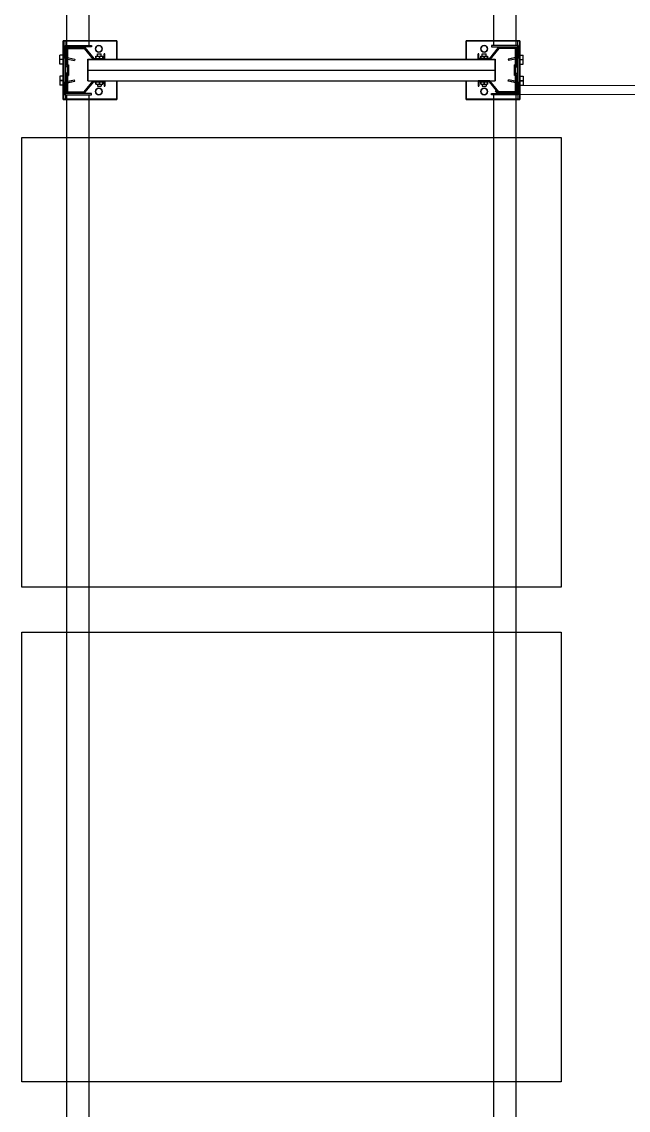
# Model space of a CAD drawing. Header units: metres. Extents: x 0 to 8715937, y -236336 to 216.
# Drawn here: x 163.271 to 164.62, y 58.611 to 61.032 of the extents above; entities that cross this region are included whole.
import ezdxf

# ---------------------------------------------------------------- set-up
doc = ezdxf.new("R2010")
doc.units = ezdxf.units.M
doc.header["$MEASUREMENT"] = 0
for name, color, linetype in [('0-BLOCK-EQUIPAMIENTO', 7, 'Continuous'), ('AAA BAST', 5, 'Continuous'), ('AAA CONECT', 3, 'Continuous'), ('AAA LARG', 1, 'Continuous'), ('AAA PALLETS', 7, 'Continuous')]:
    doc.layers.add(name, color=color, linetype=linetype)

# ---------------------------------------------------------------- blocks, each defined once
blk = doc.blocks.new('1A MODULO SIMPLE')
at = {"layer": 'AAA BAST'}
for points in [[(-2.1307, 1.015), (-2.1307, 1.017), (-2.1407, 1.017), (-2.1407, 1.04), (-2.1167, 1.06), (-2.1167, 1.1), (-2.1567, 1.1), (-2.1567, 1.098), (-2.1767, 1.098), (-2.1767, 1.1), (-2.2167, 1.1), (-2.2167, 1.06), (-2.1927, 1.04), (-2.1927, 1.017), (-2.2027, 1.017), (-2.2027, 1.015), (-2.1907, 1.015), (-2.1907, 1.0409), (-2.2147, 1.0609), (-2.2147, 1.098), (-2.1787, 1.098), (-2.1787, 1.096), (-2.1547, 1.096), (-2.1547, 1.098), (-2.1187, 1.098), (-2.1187, 1.0609), (-2.1427, 1.0409), (-2.1427, 1.015)], [(0.1973, 1.015), (0.1973, 1.017), (0.2073, 1.017), (0.2073, 1.04), (0.1833, 1.06), (0.1833, 1.1), (0.2233, 1.1), (0.2233, 1.098), (0.2433, 1.098), (0.2433, 1.1), (0.2833, 1.1), (0.2833, 1.06), (0.2593, 1.04), (0.2593, 1.017), (0.2693, 1.017), (0.2693, 1.015), (0.2573, 1.015), (0.2573, 1.0409), (0.2813, 1.0609), (0.2813, 1.098), (0.2453, 1.098), (0.2453, 1.096), (0.2213, 1.096), (0.2213, 1.098), (0.1853, 1.098), (0.1853, 1.0609), (0.2093, 1.0409), (0.2093, 1.015)], [(-2.1307, 0.185), (-2.1307, 0.183), (-2.1407, 0.183), (-2.1407, 0.16), (-2.1167, 0.14), (-2.1167, 0.1), (-2.1567, 0.1), (-2.1567, 0.102), (-2.1767, 0.102), (-2.1767, 0.1), (-2.2167, 0.1), (-2.2167, 0.14), (-2.1927, 0.16), (-2.1927, 0.183), (-2.2027, 0.183), (-2.2027, 0.185), (-2.1907, 0.185), (-2.1907, 0.1591), (-2.2147, 0.1391), (-2.2147, 0.102), (-2.1787, 0.102), (-2.1787, 0.104), (-2.1547, 0.104), (-2.1547, 0.102), (-2.1187, 0.102), (-2.1187, 0.1391), (-2.1427, 0.1591), (-2.1427, 0.185)], [(0.1973, 0.185), (0.1973, 0.183), (0.2073, 0.183), (0.2073, 0.16), (0.1833, 0.14), (0.1833, 0.1), (0.2233, 0.1), (0.2233, 0.102), (0.2433, 0.102), (0.2433, 0.1), (0.2833, 0.1), (0.2833, 0.14), (0.2593, 0.16), (0.2593, 0.183), (0.2693, 0.183), (0.2693, 0.185), (0.2573, 0.185), (0.2573, 0.1591), (0.2813, 0.1391), (0.2813, 0.102), (0.2453, 0.102), (0.2453, 0.104), (0.2213, 0.104), (0.2213, 0.102), (0.1853, 0.102), (0.1853, 0.1391), (0.2093, 0.1591), (0.2093, 0.185)]]:
    blk.add_hatch(color=251, dxfattribs=at).paths.add_polyline_path(points)
at = {"layer": 'AAA BAST', "color": 251}
for p, q in [((-2.1802, 1.1152), (-2.2002, 1.1152)), ((-2.2002, 1.1082), (-2.2002, 1.1152)), ((-2.1902, 1.1082), (-2.1902, 1.1152)), ((-2.1802, 1.1082), (-2.1802, 1.1152)), ((-2.1532, 1.1152), (-2.1332, 1.1152)), ((-2.1532, 1.1082), (-2.1532, 1.1152)), ((-2.1432, 1.1082), (-2.1432, 1.1152)), ((-2.1332, 1.1082), (-2.1332, 1.1152)), ((0.2198, 1.1152), (0.1998, 1.1152)), ((0.1998, 1.1082), (0.1998, 1.1152)), ((0.2098, 1.1082), (0.2098, 1.1152)), ((0.2198, 1.1082), (0.2198, 1.1152)), ((0.2468, 1.1152), (0.2668, 1.1152)), ((0.2468, 1.1082), (0.2468, 1.1152)), ((0.2568, 1.1082), (0.2568, 1.1152)), ((0.2668, 1.1082), (0.2668, 1.1152)), ((-2.2167, 1.1082), (-2.2317, 1.1082)), ((-2.2317, 1.1082), (-2.2317, 0.9882)), ((-2.2167, 1.1032), (-2.2317, 1.1032)), ((-2.1167, 1.1082), (-2.2167, 1.1082)), ((-2.2167, 1.1082), (-2.2167, 1.1032)), ((-2.2167, 1.1032), (-2.1167, 1.1032)), ((-2.1767, 1.1), (-2.2167, 1.1)), ((-2.2167, 1.1), (-2.2167, 1.06)), ((-2.2147, 1.098), (-2.2147, 1.0609)), ((-2.1787, 1.098), (-2.2147, 1.098)), ((-2.2067, 1.1), (-2.2067, 1.1032)), ((-2.2067, 1.1032), (-2.1737, 1.1032)), ((-2.1787, 1.098), (-2.1787, 1.096)), ((-2.1547, 1.096), (-2.1787, 1.096)), ((-2.1767, 1.1), (-2.1767, 1.098)), ((-2.1767, 1.1), (-2.1737, 1.1)), ((-2.1567, 1.098), (-2.1767, 1.098)), ((-2.1737, 1.1), (-2.1737, 1.1032)), ((-2.1597, 1.1), (-2.1597, 1.1032)), ((-2.1567, 1.1), (-2.1597, 1.1)), ((-2.1167, 1.1), (-2.1567, 1.1)), ((-2.1567, 1.1), (-2.1567, 1.098)), ((-2.1187, 1.098), (-2.1547, 1.098)), ((-2.1547, 1.098), (-2.1547, 1.096)), ((-2.1267, 1.1), (-2.1267, 1.1032)), ((-2.1187, 1.098), (-2.1187, 1.0609)), ((-2.1167, 1.1032), (-2.1167, 1.1082)), ((-2.1017, 1.1082), (-2.1167, 1.1082)), ((-2.1167, 1.1032), (-2.1017, 1.1032)), ((-2.1167, 1.1), (-2.1167, 1.06)), ((-2.1017, 0.9882), (-2.1017, 1.1082)), ((0.1683, 0.9882), (0.1683, 1.1082)), ((0.1683, 1.1082), (0.1833, 1.1082)), ((0.1833, 1.1032), (0.1683, 1.1032)), ((0.1833, 1.1032), (0.1833, 1.1082)), ((0.1833, 1.1082), (0.2833, 1.1082)), ((0.2833, 1.1032), (0.1833, 1.1032)), ((0.1833, 1.1), (0.2233, 1.1)), ((0.1833, 1.1), (0.1833, 1.06)), ((0.1853, 1.098), (0.1853, 1.0609)), ((0.1853, 1.098), (0.2213, 1.098)), ((0.1933, 1.1), (0.1933, 1.1032)), ((0.2213, 1.098), (0.2213, 1.096)), ((0.2213, 1.096), (0.2453, 1.096)), ((0.2233, 1.1), (0.2233, 1.098)), ((0.2233, 1.1), (0.2263, 1.1)), ((0.2233, 1.098), (0.2433, 1.098)), ((0.2263, 1.1), (0.2263, 1.1032)), ((0.2403, 1.1), (0.2403, 1.1032)), ((0.2733, 1.1032), (0.2403, 1.1032)), ((0.2433, 1.1), (0.2403, 1.1)), ((0.2433, 1.1), (0.2833, 1.1)), ((0.2433, 1.1), (0.2433, 1.098)), ((0.2453, 1.098), (0.2813, 1.098)), ((0.2453, 1.098), (0.2453, 1.096)), ((0.2733, 1.1), (0.2733, 1.1032)), ((0.2813, 1.098), (0.2813, 1.0609)), ((0.2833, 1.1082), (0.2833, 1.1032)), ((0.2833, 1.1082), (0.2983, 1.1082)), ((0.2833, 1.1032), (0.2983, 1.1032)), ((0.2833, 1.1), (0.2833, 1.06)), ((0.2983, 1.1082), (0.2983, 0.9882)), ((-2.2167, 1.06), (-2.1927, 1.04)), ((-2.2147, 1.0609), (-2.1907, 1.0409)), ((-2.1907, 1.053), (-2.1667, 1.053)), ((-2.1907, 0.147), (-2.1907, 1.053)), ((-2.1907, 1.0409), (-2.1907, 1.015)), ((-2.1667, 1.053), (-2.1427, 1.053)), ((-2.1667, 0.147), (-2.1667, 1.053)), ((-2.1187, 1.0609), (-2.1427, 1.0409)), ((-2.1427, 0.147), (-2.1427, 1.053)), ((-2.1427, 1.0409), (-2.1427, 1.015)), ((-2.1167, 1.06), (-2.1407, 1.04)), ((0.1833, 1.06), (0.2073, 1.04)), ((0.1853, 1.0609), (0.2093, 1.0409)), ((0.2333, 1.053), (0.2093, 1.053)), ((0.2093, 0.147), (0.2093, 1.053)), ((0.2093, 1.0409), (0.2093, 1.015)), ((0.2573, 1.053), (0.2333, 1.053)), ((0.2333, 0.147), (0.2333, 1.053)), ((0.2813, 1.0609), (0.2573, 1.0409)), ((0.2573, 0.147), (0.2573, 1.053)), ((0.2573, 1.0409), (0.2573, 1.015)), ((0.2833, 1.06), (0.2593, 1.04)), ((-2.1927, 1.017), (-2.2027, 1.017)), ((-2.2027, 1.017), (-2.2027, 1.015)), ((-2.1927, 1.036), (-2.1977, 1.036)), ((-2.1977, 1.021), (-2.1977, 1.036)), ((-2.1927, 1.0285), (-2.1977, 1.0285)), ((-2.1927, 1.021), (-2.1977, 1.021)), ((-2.1927, 1.04), (-2.1927, 1.017)), ((-2.1407, 1.04), (-2.1407, 1.017)), ((-2.1357, 1.036), (-2.1407, 1.036)), ((-2.1407, 1.021), (-2.1407, 1.036)), ((-2.1357, 1.0285), (-2.1407, 1.0285)), ((-2.1357, 1.021), (-2.1407, 1.021)), ((-2.1407, 1.017), (-2.1307, 1.017)), ((-2.1357, 1.021), (-2.1357, 1.036)), ((-2.1357, 1.0328), (-2.1307, 1.0328)), ((-2.1357, 1.0243), (-2.1307, 1.0243)), ((-2.1307, 1.0243), (-2.1307, 1.0328)), ((-2.1307, 1.015), (-2.1307, 1.017)), ((0.2023, 1.0328), (0.1973, 1.0328)), ((0.1973, 1.0243), (0.1973, 1.0328)), ((0.2023, 1.0243), (0.1973, 1.0243)), ((0.2073, 1.017), (0.1973, 1.017)), ((0.1973, 1.015), (0.1973, 1.017)), ((0.2023, 1.036), (0.2073, 1.036)), ((0.2023, 1.021), (0.2023, 1.036)), ((0.2023, 1.0285), (0.2073, 1.0285)), ((0.2023, 1.021), (0.2073, 1.021)), ((0.2073, 1.04), (0.2073, 1.017)), ((0.2073, 1.021), (0.2073, 1.036)), ((0.2593, 1.04), (0.2593, 1.017)), ((0.2593, 1.036), (0.2643, 1.036)), ((0.2593, 1.0285), (0.2643, 1.0285)), ((0.2593, 1.021), (0.2643, 1.021)), ((0.2593, 1.017), (0.2693, 1.017)), ((0.2643, 1.021), (0.2643, 1.036)), ((0.2693, 1.017), (0.2693, 1.015)), ((-2.1907, 1.015), (-2.2027, 1.015)), ((-2.1427, 1.015), (-2.1307, 1.015)), ((0.2093, 1.015), (0.1973, 1.015)), ((0.2573, 1.015), (0.2693, 1.015)), ((-2.2317, 0.9882), (-2.1907, 0.9882)), ((-2.1427, 0.9882), (-2.1017, 0.9882)), ((0.2093, 0.9882), (0.1683, 0.9882)), ((0.2983, 0.9882), (0.2573, 0.9882)), ((-2.2317, 0.0918), (-2.2317, 0.2118)), ((-2.2317, 0.2118), (-2.1907, 0.2118)), ((-2.1427, 0.2118), (-2.1017, 0.2118)), ((-2.1017, 0.2118), (-2.1017, 0.0918)), ((0.2093, 0.2118), (0.1683, 0.2118)), ((0.1683, 0.2118), (0.1683, 0.0918)), ((0.2983, 0.2118), (0.2573, 0.2118)), ((0.2983, 0.0918), (0.2983, 0.2118)), ((-2.1907, 0.185), (-2.2027, 0.185)), ((-2.2027, 0.183), (-2.2027, 0.185)), ((-2.1927, 0.183), (-2.2027, 0.183)), ((-2.1927, 0.1801), (-2.1977, 0.1801)), ((-2.1977, 0.1651), (-2.1977, 0.1801)), ((-2.1927, 0.1726), (-2.1977, 0.1726)), ((-2.1927, 0.16), (-2.1927, 0.183)), ((-2.1907, 0.1591), (-2.1907, 0.185)), ((-2.1427, 0.1591), (-2.1427, 0.185)), ((-2.1427, 0.185), (-2.1307, 0.185)), ((-2.1407, 0.16), (-2.1407, 0.183)), ((-2.1407, 0.183), (-2.1307, 0.183)), ((-2.1357, 0.1801), (-2.1407, 0.1801)), ((-2.1407, 0.1651), (-2.1407, 0.1801)), ((-2.1357, 0.1726), (-2.1407, 0.1726)), ((-2.1357, 0.1651), (-2.1357, 0.1801)), ((-2.1357, 0.1768), (-2.1307, 0.1768)), ((-2.1307, 0.185), (-2.1307, 0.183)), ((-2.1307, 0.1683), (-2.1307, 0.1768)), ((0.2093, 0.185), (0.1973, 0.185)), ((0.1973, 0.185), (0.1973, 0.183)), ((0.2073, 0.183), (0.1973, 0.183)), ((0.2023, 0.1768), (0.1973, 0.1768)), ((0.1973, 0.1683), (0.1973, 0.1768)), ((0.2023, 0.1801), (0.2073, 0.1801)), ((0.2023, 0.1651), (0.2023, 0.1801)), ((0.2023, 0.1726), (0.2073, 0.1726)), ((0.2073, 0.16), (0.2073, 0.183)), ((0.2073, 0.1651), (0.2073, 0.1801)), ((0.2093, 0.1591), (0.2093, 0.185)), ((0.2573, 0.1591), (0.2573, 0.185)), ((0.2573, 0.185), (0.2693, 0.185)), ((0.2593, 0.16), (0.2593, 0.183)), ((0.2593, 0.183), (0.2693, 0.183)), ((0.2593, 0.1801), (0.2643, 0.1801)), ((0.2593, 0.1726), (0.2643, 0.1726)), ((0.2643, 0.1651), (0.2643, 0.1801)), ((0.2693, 0.183), (0.2693, 0.185)), ((-2.2167, 0.14), (-2.1927, 0.16)), ((-2.2147, 0.1391), (-2.1907, 0.1591)), ((-2.1927, 0.1651), (-2.1977, 0.1651)), ((-2.1907, 0.147), (-2.1667, 0.147)), ((-2.1667, 0.147), (-2.1427, 0.147)), ((-2.1187, 0.1391), (-2.1427, 0.1591)), ((-2.1357, 0.1651), (-2.1407, 0.1651)), ((-2.1167, 0.14), (-2.1407, 0.16)), ((-2.1357, 0.1683), (-2.1307, 0.1683)), ((0.1833, 0.14), (0.2073, 0.16)), ((0.1853, 0.1391), (0.2093, 0.1591)), ((0.2023, 0.1683), (0.1973, 0.1683)), ((0.2023, 0.1651), (0.2073, 0.1651)), ((0.2333, 0.147), (0.2093, 0.147)), ((0.2573, 0.147), (0.2333, 0.147)), ((0.2813, 0.1391), (0.2573, 0.1591)), ((0.2593, 0.1651), (0.2643, 0.1651)), ((0.2833, 0.14), (0.2593, 0.16)), ((-2.2167, 0.1), (-2.2167, 0.14)), ((-2.2147, 0.102), (-2.2147, 0.1391)), ((-2.1187, 0.102), (-2.1187, 0.1391)), ((-2.1167, 0.1), (-2.1167, 0.14)), ((0.1833, 0.1), (0.1833, 0.14)), ((0.1853, 0.102), (0.1853, 0.1391)), ((0.2813, 0.102), (0.2813, 0.1391)), ((0.2833, 0.1), (0.2833, 0.14)), ((-2.1767, 0.1), (-2.2167, 0.1)), ((-2.1787, 0.102), (-2.2147, 0.102)), ((-2.2067, 0.1), (-2.2067, 0.0968)), ((-2.1787, 0.102), (-2.1787, 0.104)), ((-2.1547, 0.104), (-2.1787, 0.104)), ((-2.1567, 0.102), (-2.1767, 0.102)), ((-2.1767, 0.1), (-2.1767, 0.102)), ((-2.1767, 0.1), (-2.1737, 0.1)), ((-2.1737, 0.1), (-2.1737, 0.0968)), ((-2.1597, 0.1), (-2.1597, 0.0968)), ((-2.1567, 0.1), (-2.1597, 0.1)), ((-2.1567, 0.1), (-2.1567, 0.102)), ((-2.1167, 0.1), (-2.1567, 0.1)), ((-2.1547, 0.102), (-2.1547, 0.104)), ((-2.1187, 0.102), (-2.1547, 0.102)), ((-2.1267, 0.1), (-2.1267, 0.0968)), ((0.1833, 0.1), (0.2233, 0.1)), ((0.1853, 0.102), (0.2213, 0.102)), ((0.1933, 0.1), (0.1933, 0.0968)), ((0.2213, 0.102), (0.2213, 0.104)), ((0.2213, 0.104), (0.2453, 0.104)), ((0.2233, 0.102), (0.2433, 0.102)), ((0.2233, 0.1), (0.2233, 0.102)), ((0.2233, 0.1), (0.2263, 0.1)), ((0.2263, 0.1), (0.2263, 0.0968)), ((0.2403, 0.1), (0.2403, 0.0968)), ((0.2433, 0.1), (0.2403, 0.1)), ((0.2433, 0.1), (0.2433, 0.102)), ((0.2433, 0.1), (0.2833, 0.1)), ((0.2453, 0.102), (0.2453, 0.104)), ((0.2453, 0.102), (0.2813, 0.102)), ((0.2733, 0.1), (0.2733, 0.0968)), ((-2.2167, 0.0968), (-2.2317, 0.0968)), ((-2.2167, 0.0918), (-2.2317, 0.0918)), ((-2.2167, 0.0968), (-2.1167, 0.0968)), ((-2.2167, 0.0918), (-2.2167, 0.0968)), ((-2.1167, 0.0918), (-2.2167, 0.0918)), ((-2.2067, 0.0968), (-2.1737, 0.0968)), ((-2.2002, 0.0918), (-2.2002, 0.0848)), ((-2.1802, 0.0848), (-2.2002, 0.0848)), ((-2.1902, 0.0918), (-2.1902, 0.0848)), ((-2.1802, 0.0918), (-2.1802, 0.0848)), ((-2.1532, 0.0918), (-2.1532, 0.0848)), ((-2.1532, 0.0848), (-2.1332, 0.0848)), ((-2.1432, 0.0918), (-2.1432, 0.0848)), ((-2.1332, 0.0918), (-2.1332, 0.0848)), ((-2.1167, 0.0968), (-2.1167, 0.0918)), ((-2.1167, 0.0968), (-2.1017, 0.0968)), ((-2.1017, 0.0918), (-2.1167, 0.0918)), ((0.1833, 0.0968), (0.1683, 0.0968)), ((0.1683, 0.0918), (0.1833, 0.0918)), ((0.2833, 0.0968), (0.1833, 0.0968)), ((0.1833, 0.0968), (0.1833, 0.0918)), ((0.1833, 0.0918), (0.2833, 0.0918)), ((0.1998, 0.0918), (0.1998, 0.0848)), ((0.2198, 0.0848), (0.1998, 0.0848)), ((0.2098, 0.0918), (0.2098, 0.0848)), ((0.2198, 0.0918), (0.2198, 0.0848)), ((0.2733, 0.0968), (0.2403, 0.0968)), ((0.2468, 0.0918), (0.2468, 0.0848)), ((0.2468, 0.0848), (0.2668, 0.0848)), ((0.2568, 0.0918), (0.2568, 0.0848)), ((0.2668, 0.0918), (0.2668, 0.0848)), ((0.2833, 0.0918), (0.2833, 0.0968)), ((0.2833, 0.0968), (0.2983, 0.0968)), ((0.2833, 0.0918), (0.2983, 0.0918))]:
    blk.add_line(p, q, dxfattribs=at)
for centre in [(-2.2141, 1.0285), (-2.1192, 1.0285), (0.1859, 1.0285), (0.2808, 1.0285), (-2.2141, 0.1715), (-2.1192, 0.1715), (0.1859, 0.1715), (0.2808, 0.1715)]:
    blk.add_circle(centre, 0.0075, dxfattribs=at)
at = {"layer": 'AAA LARG', "color": 251}
for p, q in [((-2.1407, 1.105), (-2.1454, 1.0829)), ((-2.1381, 1.1018), (-2.1422, 1.0822)), ((-2.1407, 1.105), (-2.1117, 1.105)), ((-2.1149, 1.1018), (-2.1381, 1.1018)), ((-2.1149, 1.045), (-2.1149, 1.1018)), ((-2.1117, 1.105), (-2.1117, 1.045)), ((-2.1117, 1.1), (0.1783, 1.1)), ((0.2073, 1.105), (0.1783, 1.105)), ((0.1783, 1.105), (0.1783, 1.045)), ((0.1815, 1.045), (0.1815, 1.1018)), ((0.1815, 1.1018), (0.2047, 1.1018)), ((0.2047, 1.1018), (0.2089, 1.0822)), ((0.2073, 1.105), (0.212, 1.0829)), ((-2.1422, 1.0822), (-2.1454, 1.0829)), ((0.2089, 1.0822), (0.212, 1.0829)), ((-2.1117, 1.045), (-2.1149, 1.045)), ((-2.1117, 1.05), (0.1783, 1.05)), ((0.1783, 1.045), (0.1815, 1.045)), ((-2.1117, 0.155), (-2.1149, 0.155)), ((-2.1149, 0.155), (-2.1149, 0.0982)), ((-2.1117, 0.095), (-2.1117, 0.155)), ((-2.1117, 0.15), (0.1783, 0.15)), ((0.1783, 0.095), (0.1783, 0.155)), ((0.1783, 0.155), (0.1815, 0.155)), ((0.1815, 0.155), (0.1815, 0.0982)), ((-2.1422, 0.1178), (-2.1454, 0.1171)), ((-2.1407, 0.095), (-2.1454, 0.1171)), ((-2.1381, 0.0982), (-2.1422, 0.1178)), ((-2.1149, 0.0982), (-2.1381, 0.0982)), ((-2.1117, 0.1), (0.1783, 0.1)), ((0.1815, 0.0982), (0.2047, 0.0982)), ((0.2047, 0.0982), (0.2089, 0.1178)), ((0.2073, 0.095), (0.212, 0.1171)), ((0.2089, 0.1178), (0.212, 0.1171)), ((-2.1407, 0.095), (-2.1117, 0.095)), ((0.2073, 0.095), (0.1783, 0.095))]:
    blk.add_line(p, q, dxfattribs=at)
at = {"layer": 'AAA PALLETS', "color": 251, "ltscale": 0.21}
for p, q in [((-1.0167, 1.2), (-2.0167, 1.2)), ((-2.0167, 1.2), (-2.0167, 0)), ((-1.0167, 0), (-1.0167, 1.2)), ((0.0833, 1.2), (-0.9167, 1.2)), ((-0.9167, 1.2), (-0.9167, 0)), ((0.0833, 0), (0.0833, 1.2)), ((-2.0167, 0), (-1.0167, 0)), ((-0.9167, 0), (0.0833, 0))]:
    blk.add_line(p, q, dxfattribs=at)
blk = doc.blocks.new('1A MODULO D FTE COL')
at = {"layer": 'AAA CONECT', "color": 251, "lineweight": 5}
for p, q in [((-2.2207, 0.59), (-2.2207, -0.0409)), ((0.1793, 0.59), (0.1793, -0.0409)), ((-2.2007, 0.5434), (-2.2007, 0.0066)), ((0.1993, 0.5434), (0.1993, 0.0066)), ((-2.2187, 0.0016), (-2.2187, -0.04)), ((-2.2187, 0.0016), (-2.2057, 0.0016)), ((-2.2007, 0.0066), (-2.2057, 0.0016)), ((0.1813, 0.0016), (0.1813, -0.04)), ((0.1813, 0.0016), (0.1943, 0.0016)), ((0.1993, 0.0066), (0.1943, 0.0016)), ((-2.213, -0.0473), (-2.2207, -0.0409)), ((-2.2117, -0.0458), (-2.2187, -0.04)), ((-2.213, -0.0473), (-2.2117, -0.0458)), ((0.187, -0.0473), (0.1793, -0.0409)), ((0.1883, -0.0458), (0.1813, -0.04)), ((0.187, -0.0473), (0.1883, -0.0458))]:
    blk.add_line(p, q, dxfattribs=at)
at = {"layer": 'AAA BAST', "color": 251, "lineweight": 5}
blk.add_blockref('1A MODULO SIMPLE', (0, -1.1), dxfattribs=at)
blk = doc.blocks.new('DPM-EQUIPAMIENTO')
at = {"layer": 'AAA BAST', "xscale": -1, "rotation": 270}
for p in [(76.6514, 63.0909), (76.6514, 60.6909)]:
    blk.add_blockref('1A MODULO D FTE COL', p, dxfattribs=at)

msp = doc.modelspace()

# ---------------------------------------------------------------- hatches: boundary and pattern name
at = {"layer": 'AAA BAST'}
for points in [[(163.4564, 60.8883), (163.4544, 60.8883), (163.4544, 60.8983), (163.4314, 60.8983), (163.4114, 60.8743), (163.3714, 60.8743), (163.3714, 60.9143), (163.3734, 60.9143), (163.3734, 60.9343), (163.3714, 60.9343), (163.3714, 60.9743), (163.4114, 60.9743), (163.4314, 60.9503), (163.4544, 60.9503), (163.4544, 60.9603), (163.4564, 60.9603), (163.4564, 60.9483), (163.4305, 60.9483), (163.4105, 60.9723), (163.3734, 60.9723), (163.3734, 60.9363), (163.3754, 60.9363), (163.3754, 60.9123), (163.3734, 60.9123), (163.3734, 60.8763), (163.4105, 60.8763), (163.4305, 60.9003), (163.4564, 60.9003)], [(163.4564, 60.9603), (163.4544, 60.9603), (163.4544, 60.9503), (163.4314, 60.9503), (163.4114, 60.9743), (163.3714, 60.9743), (163.3714, 60.9343), (163.3734, 60.9343), (163.3734, 60.9143), (163.3714, 60.9143), (163.3714, 60.8743), (163.4114, 60.8743), (163.4314, 60.8983), (163.4544, 60.8983), (163.4544, 60.8883), (163.4564, 60.8883), (163.4564, 60.9003), (163.4305, 60.9003), (163.4105, 60.8763), (163.3734, 60.8763), (163.3734, 60.9123), (163.3754, 60.9123), (163.3754, 60.9363), (163.3734, 60.9363), (163.3734, 60.9723), (163.4105, 60.9723), (163.4305, 60.9483), (163.4564, 60.9483)], [(164.2864, 60.8883), (164.2884, 60.8883), (164.2884, 60.8983), (164.3114, 60.8983), (164.3314, 60.8743), (164.3714, 60.8743), (164.3714, 60.9143), (164.3694, 60.9143), (164.3694, 60.9343), (164.3714, 60.9343), (164.3714, 60.9743), (164.3314, 60.9743), (164.3114, 60.9503), (164.2884, 60.9503), (164.2884, 60.9603), (164.2864, 60.9603), (164.2864, 60.9483), (164.3124, 60.9483), (164.3324, 60.9723), (164.3694, 60.9723), (164.3694, 60.9363), (164.3674, 60.9363), (164.3674, 60.9123), (164.3694, 60.9123), (164.3694, 60.8763), (164.3324, 60.8763), (164.3124, 60.9003), (164.2864, 60.9003)], [(164.2864, 60.9603), (164.2884, 60.9603), (164.2884, 60.9503), (164.3114, 60.9503), (164.3314, 60.9743), (164.3714, 60.9743), (164.3714, 60.9343), (164.3694, 60.9343), (164.3694, 60.9143), (164.3714, 60.9143), (164.3714, 60.8743), (164.3314, 60.8743), (164.3114, 60.8983), (164.2884, 60.8983), (164.2884, 60.8883), (164.2864, 60.8883), (164.2864, 60.9003), (164.3124, 60.9003), (164.3324, 60.8763), (164.3694, 60.8763), (164.3694, 60.9123), (164.3674, 60.9123), (164.3674, 60.9363), (164.3694, 60.9363), (164.3694, 60.9723), (164.3324, 60.9723), (164.3124, 60.9483), (164.2864, 60.9483)]]:
    msp.add_hatch(color=251, dxfattribs=at).paths.add_polyline_path(points)

# ---------------------------------------------------------------- linework, layer by layer
at = {"layer": 'AAA BAST', "color": 251}
for p, q in [((163.3632, 60.9743), (163.3632, 60.9893)), ((163.3632, 60.9893), (163.4832, 60.9893)), ((163.4832, 60.9893), (163.3632, 60.9893)), ((163.3632, 60.9893), (163.3632, 60.9743)), ((163.3632, 60.8743), (163.3632, 60.9743)), ((163.3632, 60.9743), (163.3682, 60.9743)), ((163.3682, 60.9743), (163.3632, 60.9743)), ((163.3632, 60.9743), (163.3632, 60.8743)), ((163.3682, 60.9743), (163.3682, 60.9893)), ((163.3682, 60.9743), (163.3682, 60.9893)), ((163.3682, 60.9743), (163.3682, 60.8743)), ((163.3682, 60.8743), (163.3682, 60.9743)), ((163.3714, 60.9343), (163.3714, 60.9743)), ((163.3714, 60.9743), (163.4114, 60.9743)), ((163.3714, 60.9743), (163.3714, 60.9343)), ((163.3714, 60.9743), (163.4114, 60.9743)), ((163.3734, 60.9723), (163.4105, 60.9723)), ((163.3734, 60.9363), (163.3734, 60.9723)), ((163.3734, 60.9723), (163.4105, 60.9723)), ((163.3734, 60.9723), (163.3734, 60.9363)), ((163.4105, 60.9723), (163.4305, 60.9483)), ((163.4105, 60.9723), (163.4305, 60.9483)), ((163.4114, 60.9743), (163.4314, 60.9503)), ((163.4114, 60.9743), (163.4314, 60.9503)), ((163.4832, 60.9893), (163.4832, 60.9483)), ((163.4832, 60.9483), (163.4832, 60.9893)), ((164.3796, 60.9893), (164.2596, 60.9893)), ((164.2596, 60.9893), (164.2596, 60.9483)), ((164.2596, 60.9483), (164.2596, 60.9893)), ((164.2596, 60.9893), (164.3796, 60.9893)), ((164.3314, 60.9743), (164.3114, 60.9503)), ((164.3314, 60.9743), (164.3114, 60.9503)), ((164.3324, 60.9723), (164.3124, 60.9483)), ((164.3324, 60.9723), (164.3124, 60.9483)), ((164.3714, 60.9743), (164.3314, 60.9743)), ((164.3714, 60.9743), (164.3314, 60.9743)), ((164.3694, 60.9723), (164.3324, 60.9723)), ((164.3694, 60.9723), (164.3324, 60.9723)), ((164.3694, 60.9363), (164.3694, 60.9723)), ((164.3694, 60.9723), (164.3694, 60.9363)), ((164.3714, 60.9343), (164.3714, 60.9743)), ((164.3714, 60.9743), (164.3714, 60.9343)), ((164.3746, 60.9743), (164.3746, 60.9893)), ((164.3746, 60.9743), (164.3746, 60.9893)), ((164.3746, 60.9743), (164.3746, 60.8743)), ((164.3796, 60.9743), (164.3746, 60.9743)), ((164.3746, 60.8743), (164.3746, 60.9743)), ((164.3746, 60.9743), (164.3796, 60.9743)), ((164.3796, 60.9743), (164.3796, 60.9893)), ((164.3796, 60.9893), (164.3796, 60.9743)), ((164.3796, 60.8743), (164.3796, 60.9743)), ((164.3796, 60.9743), (164.3796, 60.8743)), ((163.3562, 60.9378), (163.3562, 60.9578)), ((163.3632, 60.9578), (163.3562, 60.9578)), ((163.3562, 60.9378), (163.3562, 60.9578)), ((163.3632, 60.9578), (163.3562, 60.9578)), ((163.3714, 60.9643), (163.3682, 60.9643)), ((163.3682, 60.9643), (163.3682, 60.9313)), ((163.3714, 60.9643), (163.3682, 60.9643)), ((163.4185, 60.9483), (163.4185, 60.9243)), ((163.4185, 60.9483), (164.3244, 60.9483)), ((163.4185, 60.9243), (163.4185, 60.9483)), ((163.4185, 60.9483), (164.3244, 60.9483)), ((163.4305, 60.9483), (163.4564, 60.9483)), ((163.4305, 60.9483), (163.4564, 60.9483)), ((163.4314, 60.9503), (163.4544, 60.9503)), ((163.4314, 60.9503), (163.4544, 60.9503)), ((163.4365, 60.9503), (163.4365, 60.9553)), ((163.4365, 60.9553), (163.4515, 60.9553)), ((163.4365, 60.9553), (163.4365, 60.9503)), ((163.4365, 60.9553), (163.4515, 60.9553)), ((163.4365, 60.9503), (163.4515, 60.9503)), ((163.4397, 60.9553), (163.4397, 60.9603)), ((163.4397, 60.9603), (163.4482, 60.9603)), ((163.444, 60.9503), (163.444, 60.9553)), ((163.444, 60.9553), (163.444, 60.9503)), ((163.4482, 60.9553), (163.4482, 60.9603)), ((163.4515, 60.9503), (163.4515, 60.9553)), ((163.4515, 60.9553), (163.4515, 60.9503)), ((163.4544, 60.9503), (163.4544, 60.9603)), ((163.4544, 60.9603), (163.4564, 60.9603)), ((163.4544, 60.9503), (163.4544, 60.9603)), ((163.4564, 60.9603), (163.4544, 60.9603)), ((163.4564, 60.9483), (163.4564, 60.9603)), ((163.4564, 60.9483), (163.4564, 60.9603)), ((164.2864, 60.9483), (164.2864, 60.9603)), ((164.2884, 60.9603), (164.2864, 60.9603)), ((164.2864, 60.9483), (164.2864, 60.9603)), ((164.2864, 60.9603), (164.2884, 60.9603)), ((164.3124, 60.9483), (164.2864, 60.9483)), ((164.3124, 60.9483), (164.2864, 60.9483)), ((164.2884, 60.9503), (164.2884, 60.9603)), ((164.2884, 60.9503), (164.2884, 60.9603)), ((164.3114, 60.9503), (164.2884, 60.9503)), ((164.3114, 60.9503), (164.2884, 60.9503)), ((164.2924, 60.9503), (164.2924, 60.9553)), ((164.2924, 60.9553), (164.3074, 60.9553)), ((164.2924, 60.9553), (164.2924, 60.9503)), ((164.2924, 60.9553), (164.3074, 60.9553)), ((164.2924, 60.9503), (164.3074, 60.9503)), ((164.2957, 60.9553), (164.2957, 60.9603)), ((164.2957, 60.9603), (164.3042, 60.9603)), ((164.2999, 60.9503), (164.2999, 60.9553)), ((164.2999, 60.9553), (164.2999, 60.9503)), ((164.3042, 60.9553), (164.3042, 60.9603)), ((164.3074, 60.9503), (164.3074, 60.9553)), ((164.3074, 60.9553), (164.3074, 60.9503)), ((164.3244, 60.9483), (164.3244, 60.9243)), ((164.3244, 60.9243), (164.3244, 60.9483)), ((164.3714, 60.9643), (164.3746, 60.9643)), ((164.3714, 60.9643), (164.3746, 60.9643)), ((164.3746, 60.9643), (164.3746, 60.9313)), ((164.3796, 60.9578), (164.3866, 60.9578)), ((164.3796, 60.9578), (164.3866, 60.9578)), ((164.3866, 60.9378), (164.3866, 60.9578)), ((164.3866, 60.9378), (164.3866, 60.9578)), ((163.3632, 60.9478), (163.3562, 60.9478)), ((163.3632, 60.9478), (163.3562, 60.9478)), ((163.3632, 60.9378), (163.3562, 60.9378)), ((163.3632, 60.9378), (163.3562, 60.9378)), ((163.3714, 60.9313), (163.3682, 60.9313)), ((163.3714, 60.9313), (163.3682, 60.9313)), ((163.3714, 60.9343), (163.3734, 60.9343)), ((163.3714, 60.9343), (163.3714, 60.9313)), ((163.3714, 60.9343), (163.3734, 60.9343)), ((163.3714, 60.9343), (163.3714, 60.9313)), ((163.3734, 60.9363), (163.3754, 60.9363)), ((163.3734, 60.9363), (163.3754, 60.9363)), ((163.3734, 60.9143), (163.3734, 60.9343)), ((163.3734, 60.9343), (163.3734, 60.9143)), ((163.3754, 60.9123), (163.3754, 60.9363)), ((163.3754, 60.9363), (163.3754, 60.9123)), ((163.4185, 60.9243), (163.4185, 60.9003)), ((163.4185, 60.9243), (164.3244, 60.9243)), ((163.4185, 60.9003), (163.4185, 60.9243)), ((163.4185, 60.9243), (164.3244, 60.9243)), ((164.3244, 60.9243), (164.3244, 60.9003)), ((164.3244, 60.9003), (164.3244, 60.9243)), ((164.3694, 60.9363), (164.3674, 60.9363)), ((164.3674, 60.9123), (164.3674, 60.9363)), ((164.3694, 60.9363), (164.3674, 60.9363)), ((164.3674, 60.9363), (164.3674, 60.9123)), ((164.3694, 60.9143), (164.3694, 60.9343)), ((164.3714, 60.9343), (164.3694, 60.9343)), ((164.3694, 60.9343), (164.3694, 60.9143)), ((164.3714, 60.9343), (164.3694, 60.9343)), ((164.3714, 60.9343), (164.3714, 60.9313)), ((164.3714, 60.9343), (164.3714, 60.9313)), ((164.3714, 60.9313), (164.3746, 60.9313)), ((164.3714, 60.9313), (164.3746, 60.9313)), ((164.3796, 60.9478), (164.3866, 60.9478)), ((164.3796, 60.9478), (164.3866, 60.9478)), ((164.3796, 60.9378), (164.3866, 60.9378)), ((164.3796, 60.9378), (164.3866, 60.9378)), ((163.3562, 60.9108), (163.3562, 60.8908)), ((163.3632, 60.9108), (163.3562, 60.9108)), ((163.3562, 60.9108), (163.3562, 60.8908)), ((163.3632, 60.9108), (163.3562, 60.9108)), ((163.3632, 60.9008), (163.3562, 60.9008)), ((163.3632, 60.9008), (163.3562, 60.9008)), ((163.3714, 60.9173), (163.3682, 60.9173)), ((163.3714, 60.9173), (163.3682, 60.9173)), ((163.3682, 60.8843), (163.3682, 60.9173)), ((163.3714, 60.9143), (163.3714, 60.9173)), ((163.3714, 60.9143), (163.3714, 60.9173)), ((163.3714, 60.8743), (163.3714, 60.9143)), ((163.3714, 60.9143), (163.3734, 60.9143)), ((163.3714, 60.9143), (163.3714, 60.8743)), ((163.3714, 60.9143), (163.3734, 60.9143)), ((163.3734, 60.8763), (163.3734, 60.9123)), ((163.3734, 60.9123), (163.3754, 60.9123)), ((163.3734, 60.9123), (163.3734, 60.8763)), ((163.3734, 60.9123), (163.3754, 60.9123)), ((163.4105, 60.8763), (163.4305, 60.9003)), ((163.4105, 60.8763), (163.4305, 60.9003)), ((163.4185, 60.9003), (164.3244, 60.9003)), ((163.4185, 60.9003), (164.3244, 60.9003)), ((163.4305, 60.9003), (163.4564, 60.9003)), ((163.4305, 60.9003), (163.4564, 60.9003)), ((163.4564, 60.9003), (163.4564, 60.8883)), ((163.4564, 60.9003), (163.4564, 60.8883)), ((163.4832, 60.9003), (163.4832, 60.8593)), ((163.4832, 60.8593), (163.4832, 60.9003)), ((164.2596, 60.9003), (164.2596, 60.8593)), ((164.2596, 60.8593), (164.2596, 60.9003)), ((164.3124, 60.9003), (164.2864, 60.9003)), ((164.2864, 60.9003), (164.2864, 60.8883)), ((164.3124, 60.9003), (164.2864, 60.9003)), ((164.2864, 60.9003), (164.2864, 60.8883)), ((164.3324, 60.8763), (164.3124, 60.9003)), ((164.3324, 60.8763), (164.3124, 60.9003)), ((164.3694, 60.9123), (164.3674, 60.9123)), ((164.3694, 60.9123), (164.3674, 60.9123)), ((164.3714, 60.9143), (164.3694, 60.9143)), ((164.3714, 60.9143), (164.3694, 60.9143)), ((164.3694, 60.8763), (164.3694, 60.9123)), ((164.3694, 60.9123), (164.3694, 60.8763)), ((164.3714, 60.9173), (164.3746, 60.9173)), ((164.3714, 60.9143), (164.3714, 60.9173)), ((164.3714, 60.9173), (164.3746, 60.9173)), ((164.3714, 60.9143), (164.3714, 60.9173)), ((164.3714, 60.8743), (164.3714, 60.9143)), ((164.3714, 60.9143), (164.3714, 60.8743)), ((164.3746, 60.8843), (164.3746, 60.9173)), ((164.3796, 60.9108), (164.3866, 60.9108)), ((164.3796, 60.9108), (164.3866, 60.9108)), ((164.3796, 60.9008), (164.3866, 60.9008)), ((164.3796, 60.9008), (164.3866, 60.9008)), ((164.3866, 60.9108), (164.3866, 60.8908)), ((164.3866, 60.9108), (164.3866, 60.8908)), ((163.3632, 60.8908), (163.3562, 60.8908)), ((163.3632, 60.8908), (163.3562, 60.8908)), ((163.3714, 60.8843), (163.3682, 60.8843)), ((163.3714, 60.8843), (163.3682, 60.8843)), ((163.3734, 60.8763), (163.4105, 60.8763)), ((163.3734, 60.8763), (163.4105, 60.8763)), ((163.4114, 60.8743), (163.4314, 60.8983)), ((163.4114, 60.8743), (163.4314, 60.8983)), ((163.4314, 60.8983), (163.4544, 60.8983)), ((163.4314, 60.8983), (163.4544, 60.8983)), ((163.4365, 60.8933), (163.4365, 60.8983)), ((163.4365, 60.8983), (163.4515, 60.8983)), ((163.4365, 60.8983), (163.4365, 60.8933)), ((163.4365, 60.8933), (163.4515, 60.8933)), ((163.4365, 60.8933), (163.4515, 60.8933)), ((163.4397, 60.8933), (163.4397, 60.8883)), ((163.4397, 60.8883), (163.4482, 60.8883)), ((163.444, 60.8933), (163.444, 60.8983)), ((163.444, 60.8983), (163.444, 60.8933)), ((163.4482, 60.8933), (163.4482, 60.8883)), ((163.4515, 60.8933), (163.4515, 60.8983)), ((163.4515, 60.8983), (163.4515, 60.8933)), ((163.4544, 60.8983), (163.4544, 60.8883)), ((163.4544, 60.8983), (163.4544, 60.8883)), ((163.4564, 60.8883), (163.4544, 60.8883)), ((163.4544, 60.8883), (163.4564, 60.8883)), ((164.2864, 60.8883), (164.2884, 60.8883)), ((164.2884, 60.8883), (164.2864, 60.8883)), ((164.3114, 60.8983), (164.2884, 60.8983)), ((164.2884, 60.8983), (164.2884, 60.8883)), ((164.3114, 60.8983), (164.2884, 60.8983)), ((164.2884, 60.8983), (164.2884, 60.8883)), ((164.2924, 60.8933), (164.2924, 60.8983)), ((164.2924, 60.8983), (164.3074, 60.8983)), ((164.2924, 60.8983), (164.2924, 60.8933)), ((164.2924, 60.8933), (164.3074, 60.8933)), ((164.2924, 60.8933), (164.3074, 60.8933)), ((164.2957, 60.8933), (164.2957, 60.8883)), ((164.2957, 60.8883), (164.3042, 60.8883)), ((164.2999, 60.8933), (164.2999, 60.8983)), ((164.2999, 60.8983), (164.2999, 60.8933)), ((164.3042, 60.8933), (164.3042, 60.8883)), ((164.3074, 60.8933), (164.3074, 60.8983)), ((164.3074, 60.8983), (164.3074, 60.8933)), ((164.3314, 60.8743), (164.3114, 60.8983)), ((164.3314, 60.8743), (164.3114, 60.8983)), ((164.3694, 60.8763), (164.3324, 60.8763)), ((164.3694, 60.8763), (164.3324, 60.8763)), ((164.3714, 60.8843), (164.3746, 60.8843)), ((164.3714, 60.8843), (164.3746, 60.8843)), ((164.3796, 60.8908), (164.3866, 60.8908)), ((164.3796, 60.8908), (164.3866, 60.8908)), ((163.3682, 60.8743), (163.3632, 60.8743)), ((163.3632, 60.8593), (163.3632, 60.8743)), ((163.3632, 60.8743), (163.3682, 60.8743)), ((163.3632, 60.8743), (163.3632, 60.8593)), ((163.4832, 60.8593), (163.3632, 60.8593)), ((163.3632, 60.8593), (163.4832, 60.8593)), ((163.3682, 60.8743), (163.3682, 60.8593)), ((163.3682, 60.8743), (163.3682, 60.8593)), ((163.3714, 60.8743), (163.4114, 60.8743)), ((163.3714, 60.8743), (163.4114, 60.8743)), ((164.2596, 60.8593), (164.3796, 60.8593)), ((164.3796, 60.8593), (164.2596, 60.8593)), ((164.3714, 60.8743), (164.3314, 60.8743)), ((164.3714, 60.8743), (164.3314, 60.8743)), ((164.3746, 60.8743), (164.3796, 60.8743)), ((164.3746, 60.8743), (164.3746, 60.8593)), ((164.3796, 60.8743), (164.3746, 60.8743)), ((164.3746, 60.8743), (164.3746, 60.8593)), ((164.3796, 60.8593), (164.3796, 60.8743)), ((164.3796, 60.8743), (164.3796, 60.8593))]:
    msp.add_line(p, q, dxfattribs=at)
for centre in [(163.4429, 60.9718), (163.4429, 60.9718), (164.2999, 60.9718), (164.2999, 60.9718), (163.4429, 60.8768), (163.4429, 60.8768), (164.2999, 60.8768), (164.2999, 60.8768)]:
    msp.add_circle(centre, 0.0075, dxfattribs=at)
at = {"layer": 'AAA CONECT', "color": 251, "lineweight": 5}
for p, q in [((164.3241, 60.878), (164.3256, 60.8792)), ((164.3241, 60.878), (164.3256, 60.8792)), ((164.3241, 60.878), (164.3305, 60.8703)), ((164.3241, 60.878), (164.3305, 60.8703)), ((164.3256, 60.8792), (164.3314, 60.8723)), ((164.3256, 60.8792), (164.3314, 60.8723)), ((164.378, 60.8903), (164.373, 60.8853)), ((164.378, 60.8903), (164.373, 60.8853)), ((164.373, 60.8723), (164.373, 60.8853)), ((164.373, 60.8723), (164.373, 60.8853)), ((164.9148, 60.8903), (164.378, 60.8903)), ((164.9148, 60.8903), (164.378, 60.8903)), ((164.9614, 60.8703), (164.3305, 60.8703)), ((164.9614, 60.8703), (164.3305, 60.8703)), ((164.373, 60.8723), (164.3314, 60.8723)), ((164.373, 60.8723), (164.3314, 60.8723))]:
    msp.add_line(p, q, dxfattribs=at)
at = {"layer": 'AAA LARG', "color": 251}
for p, q in [((163.3714, 60.9793), (163.3714, 63.2693)), ((163.4214, 60.9793), (163.4214, 63.2693)), ((164.3214, 60.9793), (164.3214, 63.2693)), ((164.3714, 60.9793), (164.3714, 63.2693)), ((163.3664, 60.9503), (163.3664, 60.9793)), ((163.3664, 60.9793), (163.4264, 60.9793)), ((163.4264, 60.9761), (163.3696, 60.9761)), ((163.3696, 60.9761), (163.3696, 60.9529)), ((163.4264, 60.9793), (163.4264, 60.9761)), ((164.3764, 60.9793), (164.3164, 60.9793)), ((164.3164, 60.9793), (164.3164, 60.9761)), ((164.3164, 60.9761), (164.3732, 60.9761)), ((164.3732, 60.9761), (164.3732, 60.9529)), ((164.3764, 60.9503), (164.3764, 60.9793)), ((163.3664, 60.9503), (163.3885, 60.9456)), ((163.3696, 60.9529), (163.3892, 60.9487)), ((163.3892, 60.9487), (163.3885, 60.9456)), ((164.3732, 60.9529), (164.3537, 60.9487)), ((164.3537, 60.9487), (164.3543, 60.9456)), ((164.3764, 60.9503), (164.3543, 60.9456)), ((163.3664, 60.8983), (163.3885, 60.903)), ((163.3696, 60.8957), (163.3892, 60.8998)), ((163.3892, 60.8998), (163.3885, 60.903)), ((164.3537, 60.8998), (164.3543, 60.903)), ((164.3732, 60.8957), (164.3537, 60.8998)), ((164.3764, 60.8983), (164.3543, 60.903)), ((163.3664, 60.8983), (163.3664, 60.8693)), ((163.3696, 60.8725), (163.3696, 60.8957)), ((164.3732, 60.8725), (164.3732, 60.8957)), ((164.3764, 60.8983), (164.3764, 60.8693)), ((163.3664, 60.8693), (163.4264, 60.8693)), ((163.4264, 60.8725), (163.3696, 60.8725)), ((163.3714, 58.5793), (163.3714, 60.8693)), ((163.4214, 58.5793), (163.4214, 60.8693)), ((163.4264, 60.8693), (163.4264, 60.8725)), ((164.3164, 60.8693), (164.3164, 60.8725)), ((164.3164, 60.8725), (164.3732, 60.8725)), ((164.3764, 60.8693), (164.3164, 60.8693)), ((164.3214, 58.5793), (164.3214, 60.8693)), ((164.3714, 58.5793), (164.3714, 60.8693))]:
    msp.add_line(p, q, dxfattribs=at)
at = {"layer": 'AAA PALLETS', "color": 251, "ltscale": 0.21}
for p, q in [((163.2714, 59.7743), (163.2714, 60.7743)), ((163.2714, 60.7743), (164.4714, 60.7743)), ((164.4714, 60.7743), (164.4714, 59.7743)), ((164.4714, 59.7743), (163.2714, 59.7743)), ((163.2714, 58.6743), (163.2714, 59.6743)), ((163.2714, 59.6743), (164.4714, 59.6743)), ((164.4714, 59.6743), (164.4714, 58.6743)), ((164.4714, 58.6743), (163.2714, 58.6743))]:
    msp.add_line(p, q, dxfattribs=at)

# ---------------------------------------------------------------- block references
at = {"layer": '0-BLOCK-EQUIPAMIENTO'}
msp.add_blockref('DPM-EQUIPAMIENTO', (87.72, 0), dxfattribs=at)

doc.saveas('drawing.dxf')
